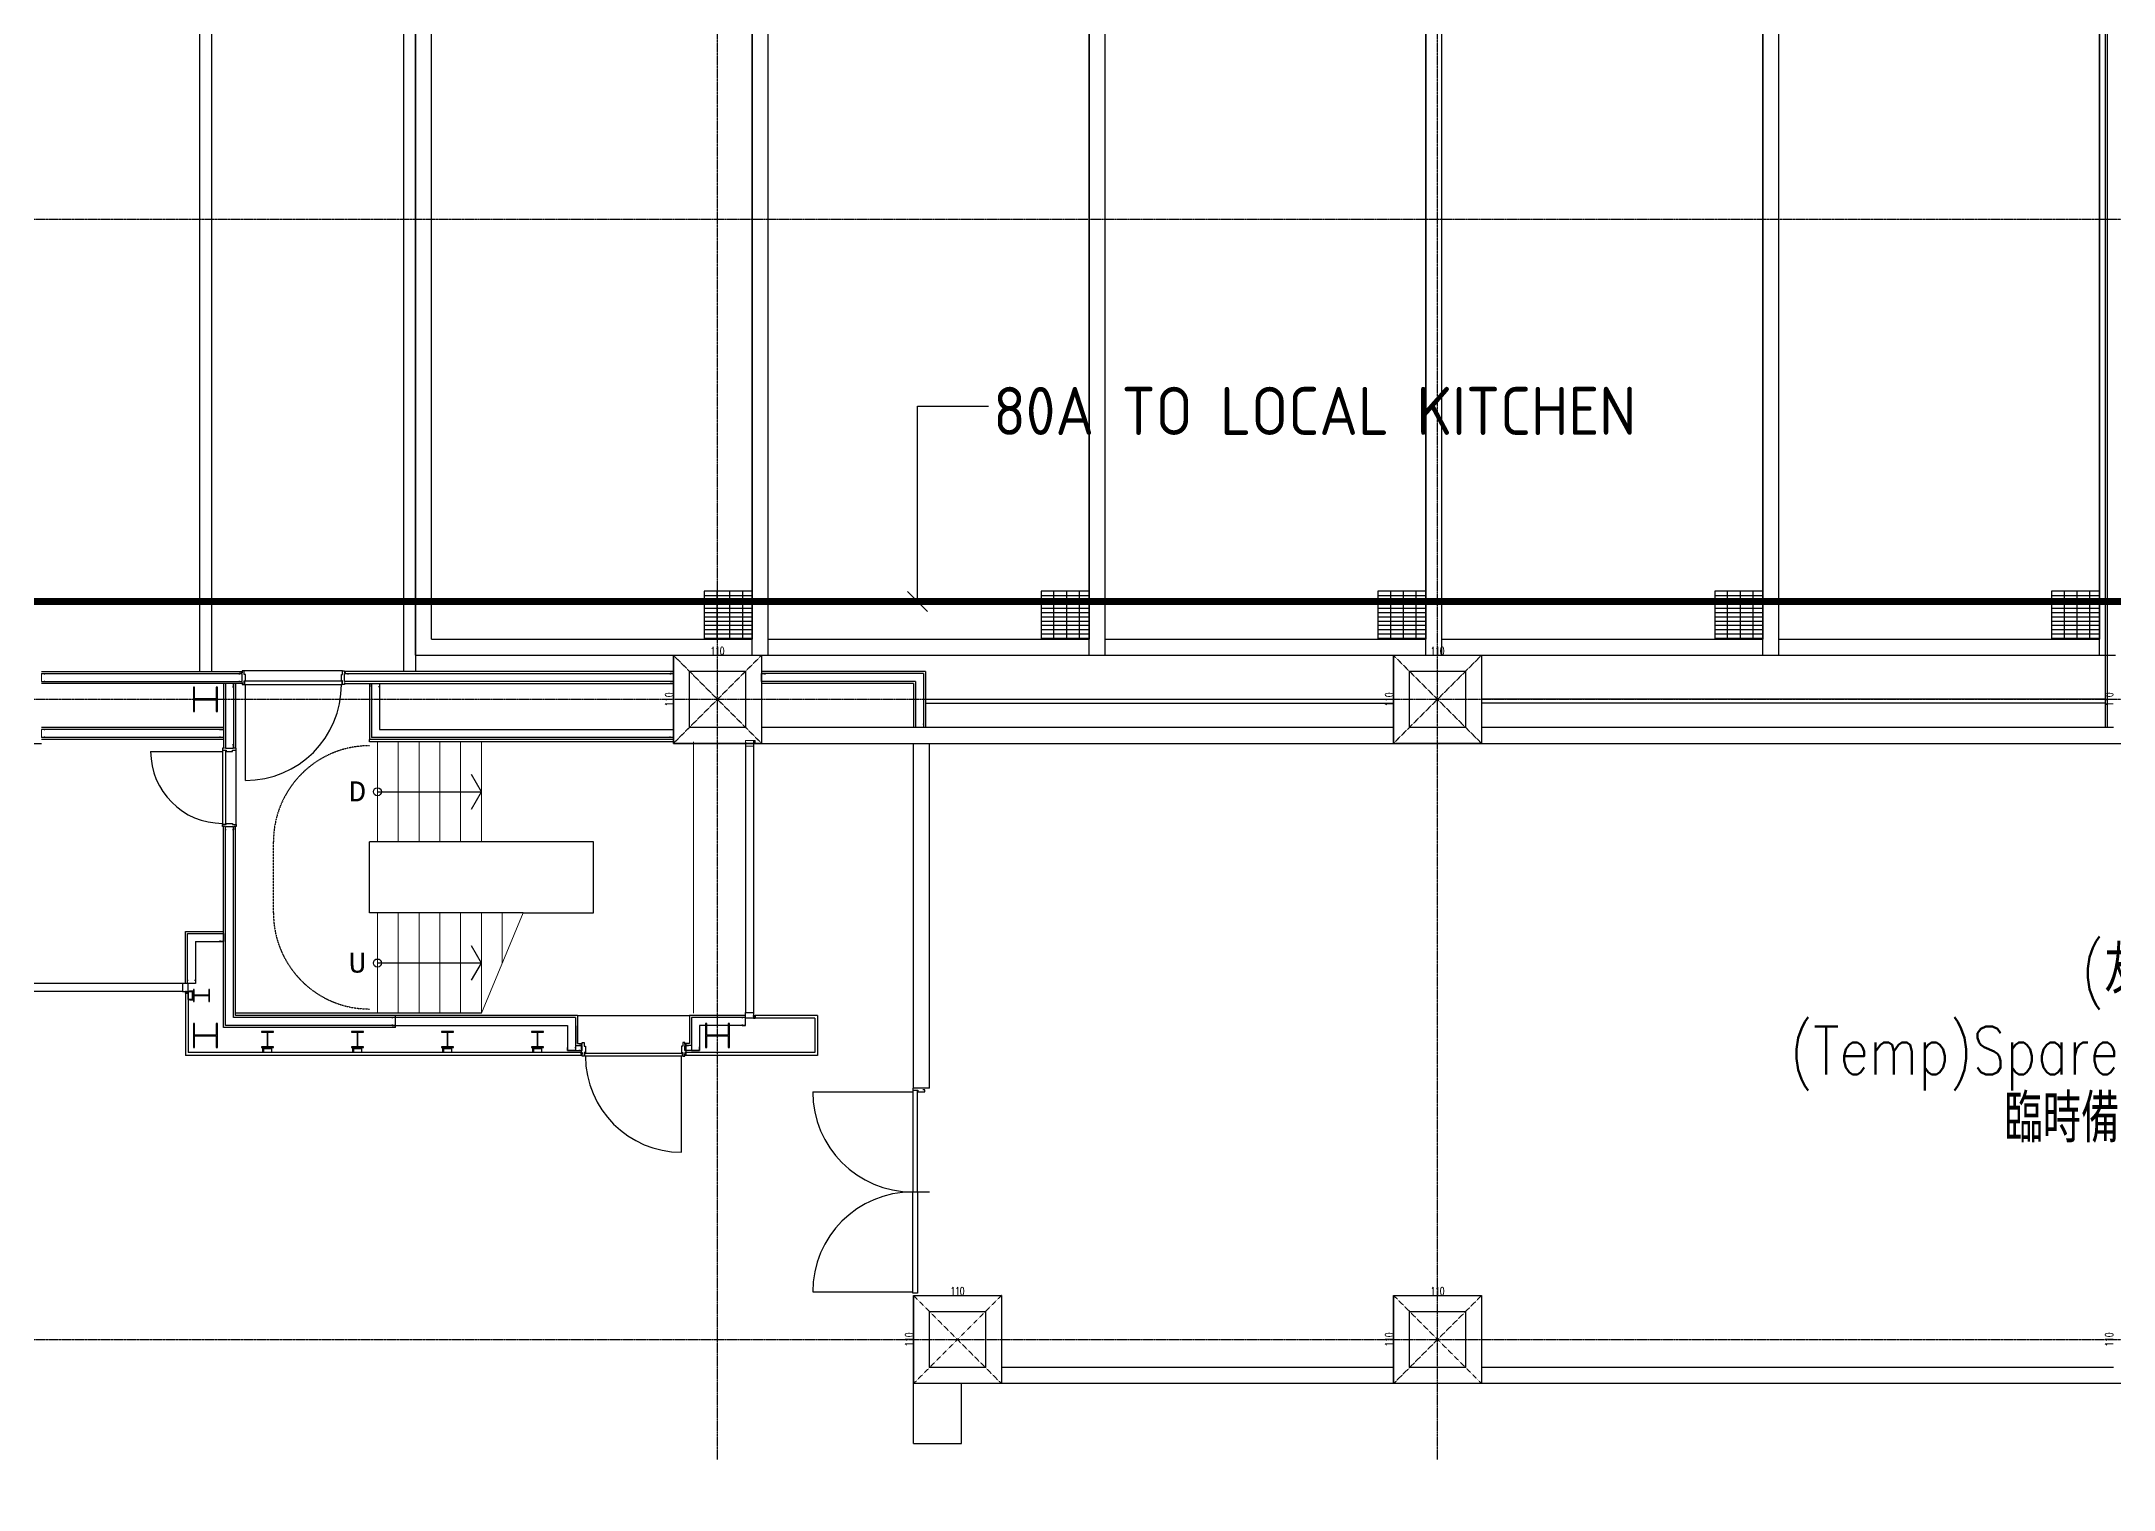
# Model space of a CAD drawing. Header units: millimetres. Extents: x -21841 to 195597, y -1659 to 112111.
# Drawn here: x 19015 to 21605, y 10562 to 12372 of the extents above; entities that cross this region are included whole.
import ezdxf
from ezdxf.enums import TextEntityAlignment as Align

# ---------------------------------------------------------------- set-up
doc = ezdxf.new("R2010")
doc.units = ezdxf.units.MM
doc.linetypes.add('X-N-FAB-L10$0$COL-CEN-LIN', pattern=[3.25, 2.5, -0.25, 0.25, -0.25])
doc.linetypes.add('X-N-FAB-L10$0$HIDDEN', pattern=[0.375, 0.25, -0.125])
for name, color, linetype in [('0-FMCS', 6, 'Continuous'), ('0-XREF', 7, 'Continuous'), ('188K-SM-07-F10-MECH-Nature Gas-Y2257103$0$0-NG', 1, 'Continuous'), ('188K-SM-07-F10-MECH-Nature Gas-Y2257103$0$PV-TXT', 7, 'Continuous'), ('X-N-FAB-L10$0$0-NC', 8, 'Continuous'), ('X-N-FAB-L10$0$0-ND', 8, 'Continuous'), ('X-N-FAB-L10$0$08', 8, 'Continuous'), ('X-N-FAB-L10$0$12', 8, 'Continuous'), ('X-N-FAB-L10$0$A-WALL-IN', 8, 'Continuous'), ('X-N-FAB-L10$0$CCL', 8, 'X-N-FAB-L10$0$COL-CEN-LIN'), ('X-N-FAB-L10$0$COL', 8, 'Continuous'), ('X-N-FAB-L10$0$COL-S', 8, 'Continuous'), ('X-N-FAB-L10$0$DE-MMTN-F2-Z-000-P-CHEM-L10_0730$0$WCCS EQ', 40, 'Continuous'), ('X-N-FAB-L10$0$DOOR', 8, 'Continuous'), ('X-N-FAB-L10$0$HID', 8, 'X-N-FAB-L10$0$HIDDEN'), ('X-N-FAB-L10$0$HR', 8, 'Continuous'), ('X-N-FAB-L10$0$TXT-CODE', 8, 'Continuous'), ('X-N-FAB-L10$0$WALL-P', 8, 'Continuous'), ('X-N-FAB-L10$0$WALL-RC', 8, 'Continuous')]:
    doc.layers.add(name, color=color, linetype=linetype)
doc.layers.add('X-N-FAB-L10$0$ARC', color=8, linetype='Continuous', lineweight=0)
doc.styles.add('188K-SM-07-F10-MECH-Nature Gas-Y2257103$0$Standard', font='arial.ttf')
doc.styles.add('188K-SM-07-F10-MECH-Nature Gas-Y2257103$0$XFM7P20PV-200K$0$aa-txt', font='isocp.shx', dxfattribs={"bigfont": 'chineset'})
doc.styles.add('X-N-FAB-L10$0$ATS', font='monotxt.shx', dxfattribs={"bigfont": 'BIGFONT.shx'})
doc.styles.add('X-N-FAB-L10$0$CHINA', font='simplex.shx', dxfattribs={"width": 0.75, "bigfont": 'chineset.shx'})
doc.styles.add('X-N-FAB-L10$0$COL-NUM', font='romanc')
doc.styles.add('X-N-FAB-L10$0$DIM', font='simplex.shx', dxfattribs={"width": 0.67, "bigfont": 'chineset.shx'})
doc.dimstyles.new('188K-SM-07-F10-MECH-Nature Gas-Y2257103$0$ISO-25', dxfattribs={"dimtxt": 2.5, "dimasz": 2.5, "dimexe": 1.25, "dimexo": 0.625, "dimtad": 1, "dimtxsty": '188K-SM-07-F10-MECH-Nature Gas-Y2257103$0$Standard', "dimcen": 2.5, "dimadec": 0, "dimazin": 0, "dimtfac": 1, "dimtmove": 0, "dimatfit": 3, "dimfxl": 1, "dimarcsym": 0})

# ---------------------------------------------------------------- blocks, each defined once
blk = doc.blocks.new('X-N-FAB-L10')
at = {"layer": 'DEFPOINTS', "color": 8, "linetype": 'X-N-FAB-L10$0$HIDDEN', "ltscale": 0.1}
for p, q in [((19915, 11605), (19805, 11495)), ((19805, 11605), (19915, 11495)), ((20815, 11605), (20705, 11495)), ((20705, 11605), (20815, 11495)), ((20215, 10805), (20105, 10695)), ((20105, 10805), (20215, 10695)), ((20815, 10805), (20705, 10695)), ((20705, 10805), (20815, 10695))]:
    blk.add_line(p, q, dxfattribs=at)
at = {"layer": 'DEFPOINTS', "color": 8}
for p, q in [((19805, 11605), (19915, 11605)), ((19805, 11605), (19805, 11495)), ((20705, 11605), (20815, 11605)), ((20705, 11605), (20705, 11495)), ((20105, 10805), (20215, 10805)), ((20105, 10805), (20105, 10695)), ((20705, 10805), (20815, 10805)), ((20705, 10805), (20705, 10695))]:
    blk.add_line(p, q, dxfattribs=at)
at = {"layer": 'X-N-FAB-L10$0$08', "color": 8}
for p, q in [((19903.5, 11685), (19843.5, 11685)), ((19843.5, 11685), (19843.5, 11625)), ((19903.5, 11625), (19903.5, 11685)), ((20324.5, 11685), (20264.5, 11685)), ((20264.5, 11685), (20264.5, 11625)), ((20324.5, 11625), (20324.5, 11685)), ((20745.5, 11685), (20685.5, 11685)), ((20685.5, 11685), (20685.5, 11625)), ((20745.5, 11625), (20745.5, 11685)), ((21166.5, 11685), (21106.5, 11685)), ((21106.5, 11685), (21106.5, 11625)), ((21166.5, 11625), (21166.5, 11685)), ((21587.5, 11685), (21527.5, 11685)), ((21527.5, 11685), (21527.5, 11625)), ((21587.5, 11625), (21587.5, 11685)), ((19843.5, 11625), (19903.5, 11625)), ((20264.5, 11625), (20324.5, 11625)), ((20685.5, 11625), (20745.5, 11625)), ((21106.5, 11625), (21166.5, 11625)), ((21527.5, 11625), (21587.5, 11625)), ((20106.5, 11064), (20104, 11064)), ((20104, 11064), (20104, 11061.5)), ((20104, 11061.5), (20110.5, 11061.5)), ((20125, 11064), (20105, 11064)), ((20110.5, 11061.5), (20110.5, 11059.5)), ((20110.5, 11059.5), (20119, 11059.5)), ((20119, 11062), (20116.5, 11062)), ((20119, 11059.5), (20119, 11062))]:
    blk.add_line(p, q, dxfattribs=at)
at = {"layer": 'X-N-FAB-L10$0$08', "color": 8, "linetype": 'Continuous'}
for p, q in [((19859.5, 11625), (19859.5, 11685)), ((19875.5, 11625), (19875.5, 11685)), ((19891.5, 11625), (19891.5, 11685)), ((20280.5, 11625), (20280.5, 11685)), ((20296.5, 11625), (20296.5, 11685)), ((20312.5, 11625), (20312.5, 11685)), ((20701.5, 11625), (20701.5, 11685)), ((20717.5, 11625), (20717.5, 11685)), ((20733.5, 11625), (20733.5, 11685)), ((21122.5, 11625), (21122.5, 11685)), ((21138.5, 11625), (21138.5, 11685)), ((21154.5, 11625), (21154.5, 11685)), ((21543.5, 11625), (21543.5, 11685)), ((21559.5, 11625), (21559.5, 11685)), ((21575.5, 11625), (21575.5, 11685)), ((19843.5, 11679.842), (19903.5, 11679.842)), ((19843.5, 11674.509), (19903.5, 11674.509)), ((19843.5, 11669.175), (19903.5, 11669.175)), ((19843.5, 11663.842), (19903.5, 11663.842)), ((19843.5, 11658.509), (19903.5, 11658.509)), ((20264.5, 11679.842), (20324.5, 11679.842)), ((20264.5, 11674.509), (20324.5, 11674.509)), ((20264.5, 11669.175), (20324.5, 11669.175)), ((20264.5, 11663.842), (20324.5, 11663.842)), ((20264.5, 11658.509), (20324.5, 11658.509)), ((20685.5, 11679.842), (20745.5, 11679.842)), ((20685.5, 11674.509), (20745.5, 11674.509)), ((20685.5, 11669.175), (20745.5, 11669.175)), ((20685.5, 11663.842), (20745.5, 11663.842)), ((20685.5, 11658.509), (20745.5, 11658.509)), ((21106.5, 11679.842), (21166.5, 11679.842)), ((21106.5, 11674.509), (21166.5, 11674.509)), ((21106.5, 11669.175), (21166.5, 11669.175)), ((21106.5, 11663.842), (21166.5, 11663.842)), ((21106.5, 11658.509), (21166.5, 11658.509)), ((21527.5, 11679.842), (21587.5, 11679.842)), ((21527.5, 11674.509), (21587.5, 11674.509)), ((21527.5, 11669.175), (21587.5, 11669.175)), ((21527.5, 11663.842), (21587.5, 11663.842)), ((21527.5, 11658.509), (21587.5, 11658.509)), ((19843.5, 11653.175), (19903.5, 11653.175)), ((19843.5, 11647.842), (19903.5, 11647.842)), ((19843.5, 11642.509), (19903.5, 11642.509)), ((19843.5, 11637.175), (19903.5, 11637.175)), ((19843.5, 11631.842), (19903.5, 11631.842)), ((20264.5, 11653.175), (20324.5, 11653.175)), ((20264.5, 11647.842), (20324.5, 11647.842)), ((20264.5, 11642.509), (20324.5, 11642.509)), ((20264.5, 11637.175), (20324.5, 11637.175)), ((20264.5, 11631.842), (20324.5, 11631.842)), ((20685.5, 11653.175), (20745.5, 11653.175)), ((20685.5, 11647.842), (20745.5, 11647.842)), ((20685.5, 11642.509), (20745.5, 11642.509)), ((20685.5, 11637.175), (20745.5, 11637.175)), ((20685.5, 11631.842), (20745.5, 11631.842)), ((21106.5, 11653.175), (21166.5, 11653.175)), ((21106.5, 11647.842), (21166.5, 11647.842)), ((21106.5, 11642.509), (21166.5, 11642.509)), ((21106.5, 11637.175), (21166.5, 11637.175)), ((21106.5, 11631.842), (21166.5, 11631.842)), ((21527.5, 11653.175), (21587.5, 11653.175)), ((21527.5, 11647.842), (21587.5, 11647.842)), ((21527.5, 11642.509), (21587.5, 11642.509)), ((21527.5, 11637.175), (21587.5, 11637.175)), ((21527.5, 11631.842), (21587.5, 11631.842)), ((19843.5, 11626.509), (19903.5, 11626.509)), ((20264.5, 11626.509), (20324.5, 11626.509)), ((20685.5, 11626.509), (20745.5, 11626.509)), ((21106.5, 11626.509), (21166.5, 11626.509)), ((21527.5, 11626.509), (21587.5, 11626.509))]:
    blk.add_line(p, q, dxfattribs=at)
at = {"layer": 'X-N-FAB-L10$0$12', "color": 8}
for p, q in [((19565, 11434.5), (19552.5, 11456.151)), ((19435, 11434.5), (19565, 11434.5)), ((19552.5, 11412.849), (19565, 11434.5)), ((19565, 11220.5), (19552.5, 11242.151)), ((19565, 11220.5), (19435, 11220.5)), ((19552.5, 11198.849), (19565, 11220.5))]:
    blk.add_line(p, q, dxfattribs=at)
for centre in [(19435, 11434.5), (19435, 11220.5)]:
    blk.add_circle(centre, 5, dxfattribs=at)
at = {"layer": 'X-N-FAB-L10$0$A-WALL-IN', "color": 8}
for p, q in [((19227.5, 13405), (19227.5, 11584.6)), ((19227.5, 13405), (19227.5, 11584.6)), ((19467.5, 13405), (19467.5, 11584.6)), ((19467.5, 13405), (19467.5, 11584.6)), ((19212.5, 13390), (19212.5, 11584.6)), ((19212.5, 13390), (19212.5, 11584.6)), ((19482.5, 13390), (19482.5, 11584.6)), ((19482.5, 13390), (19482.5, 11584.6)), ((19482.5, 11605), (19482.5, 12832)), ((19903.5, 11605), (19903.5, 12832)), ((19903.5, 11605), (19903.5, 12832)), ((19923.5, 11605), (19923.5, 12832)), ((20324.5, 11605), (20324.5, 12832)), ((20324.5, 11605), (20324.5, 12832)), ((20344.5, 11605), (20344.5, 12832)), ((20745.5, 11605), (20745.5, 12832)), ((20745.5, 11605), (20745.5, 12832)), ((20765.5, 11605), (20765.5, 12832)), ((21166.5, 11605), (21166.5, 12832)), ((21166.5, 11605), (21166.5, 12832)), ((21186.5, 11605), (21186.5, 12832)), ((21587.5, 11605), (21587.5, 12832)), ((19502.5, 11625), (19502.5, 12812)), ((19903.5, 12812), (19903.5, 11625)), ((19923.5, 11625), (19923.5, 12812)), ((19923.5, 11635), (19923.5, 12812)), ((19923.5, 11625), (19923.5, 12812)), ((20324.5, 12812), (20324.5, 11625)), ((20344.5, 11635), (20344.5, 12812)), ((20344.5, 11625), (20344.5, 12812)), ((20344.5, 11625), (20344.5, 12812)), ((20745.5, 12812), (20745.5, 11625)), ((20765.5, 11635), (20765.5, 12812)), ((20765.5, 11625), (20765.5, 12812)), ((20765.5, 11625), (20765.5, 12812)), ((21166.5, 12812), (21166.5, 11625)), ((21186.5, 11635), (21186.5, 12812)), ((21186.5, 11625), (21186.5, 12812)), ((21186.5, 11625), (21186.5, 12812)), ((21587.5, 12812), (21587.5, 11625)), ((19482.5, 11605), (19923.5, 11605)), ((19502.5, 11625), (19903.5, 11625)), ((19903.5, 11605), (20344.5, 11605)), ((19923.5, 11625), (20324.5, 11625)), ((20324.5, 11605), (20765.5, 11605)), ((20344.5, 11625), (20745.5, 11625)), ((20745.5, 11605), (21186.5, 11605)), ((20765.5, 11625), (21166.5, 11625)), ((21166.5, 11605), (21607.5, 11605)), ((21186.5, 11625), (21587.5, 11625))]:
    blk.add_line(p, q, dxfattribs=at)
at = {"layer": 'X-N-FAB-L10$0$ARC', "color": 8}
for p, q in [((19019, 11582.1), (19015, 11582.1)), ((19015, 11582.1), (19015, 11572.1)), ((19019, 11581.1), (19019, 11582.1)), ((19015, 11572.1), (19019, 11572.1)), ((19019, 11572.1), (19019, 11573.1)), ((19019, 11512.5), (19015, 11512.5)), ((19015, 11512.5), (19015, 11502.5)), ((19015, 11502.5), (19019, 11502.5)), ((19019, 11511.5), (19019, 11512.5)), ((19019, 11502.5), (19019, 11503.5)), ((20108.5, 11519), (20107.5, 11519)), ((20107.5, 11519), (20107.5, 11515)), ((20107.5, 11515), (20117.5, 11515)), ((20117.5, 11519), (20116.5, 11519)), ((20117.5, 11515), (20117.5, 11519)), ((19435, 11372), (19435, 11497)), ((19461, 11372), (19461, 11497)), ((19487, 11372), (19487, 11497)), ((19513, 11372), (19513, 11497)), ((19539, 11372), (19539, 11497)), ((19565, 11372), (19565, 11497)), ((19830, 11158), (19830, 11497)), ((19905, 11498.5), (19895, 11498.5)), ((19895, 11498.5), (19895, 11491.5)), ((19895, 11491.5), (19905, 11491.5)), ((19905, 11495), (19905, 11498.5)), ((19905, 11491.5), (19905, 11498.5)), ((19907, 11496.5), (19905, 11498.5)), ((19905, 11498.5), (19907, 11498.5)), ((19905, 11496.5), (19905, 11498.5)), ((19907, 11496.5), (19905, 11496.5)), ((19905, 11496.5), (19905, 11495)), ((19907, 11496.5), (19905, 11496.5)), ((19907, 11495), (19907, 11498.5)), ((19907, 11498.5), (19907, 11496.5)), ((19907, 11495), (19907, 11496.5)), ((19435, 11283), (19435, 11158)), ((19461, 11283), (19461, 11158)), ((19487, 11283), (19487, 11158)), ((19513, 11283), (19513, 11158)), ((19539, 11283), (19539, 11158)), ((19565, 11158), (19617, 11283)), ((19565, 11283), (19565, 11158)), ((19591, 11283), (19591, 11220.5)), ((19689.5, 11105), (19689.5, 11108.5))]:
    blk.add_line(p, q, dxfattribs=at)
blk.add_arc((19906, 11493.449), 1.845, 57.185166, 122.814834, dxfattribs=at)
at = {"layer": 'X-N-FAB-L10$0$CCL', "color": 8}
for p, q in [((19860, 10600), (19860, 19760)), ((20760, 10600), (20760, 19760)), ((-720, 12150), (27370, 12150)), ((-720, 11550), (27370, 11550)), ((-720, 10750), (27370, 10750))]:
    blk.add_line(p, q, dxfattribs=at)
at = {"layer": 'X-N-FAB-L10$0$COL', "color": 8, "ltscale": 0.1}
for p, q in [((19805, 11605), (19915, 11605)), ((19805, 11495), (19805, 11605)), ((19915, 11605), (19915, 11495)), ((20705, 11605), (20815, 11605)), ((20705, 11495), (20705, 11605)), ((20815, 11605), (20815, 11495)), ((19915, 11495), (19805, 11495)), ((20815, 11495), (20705, 11495)), ((20105, 10805), (20215, 10805)), ((20105, 10695), (20105, 10805)), ((20215, 10805), (20215, 10695)), ((20705, 10805), (20815, 10805)), ((20705, 10695), (20705, 10805)), ((20815, 10805), (20815, 10695)), ((20215, 10695), (20105, 10695)), ((20815, 10695), (20705, 10695))]:
    blk.add_line(p, q, dxfattribs=at)
at = {"layer": 'X-N-FAB-L10$0$COL-S', "color": 8}
for p, q in [((19825, 11585), (19895, 11585)), ((19825, 11515), (19825, 11585)), ((19895, 11585), (19895, 11515)), ((20725, 11585), (20795, 11585)), ((20725, 11515), (20725, 11585)), ((20795, 11585), (20795, 11515)), ((19895, 11515), (19825, 11515)), ((20795, 11515), (20725, 11515)), ((20125, 10785), (20195, 10785)), ((20125, 10715), (20125, 10785)), ((20195, 10785), (20195, 10715)), ((20725, 10785), (20795, 10785)), ((20725, 10715), (20725, 10785)), ((20795, 10785), (20795, 10715)), ((20195, 10715), (20125, 10715)), ((20795, 10715), (20725, 10715))]:
    blk.add_line(p, q, dxfattribs=at)
at = {"layer": 'X-N-FAB-L10$0$DE-MMTN-F2-Z-000-P-CHEM-L10_0730$0$WCCS EQ', "color": 8}
for p, q in [((19502.5, 11635), (19502.5, 12340)), ((19923.5, 11635), (19923.5, 12340)), ((19923.5, 11635), (19923.5, 12340)), ((20344.5, 11635), (20344.5, 12340)), ((20344.5, 11635), (20344.5, 12340)), ((20765.5, 11635), (20765.5, 12340)), ((20765.5, 11635), (20765.5, 12340)), ((21186.5, 11635), (21186.5, 12340)), ((21186.5, 11635), (21186.5, 12340))]:
    blk.add_line(p, q, dxfattribs=at)
at = {"layer": 'X-N-FAB-L10$0$DOOR', "color": 8}
for p, q in [((19265, 11583.35), (19265, 11584.6)), ((19266, 11583.35), (19265, 11583.35)), ((19268.5, 11585.6), (19266, 11585.6)), ((19266, 11585.6), (19266, 11583.1)), ((19266, 11584.6), (19266, 11583.35)), ((19391.5, 11585.6), (19268.5, 11585.6)), ((19268.5, 11581.1), (19268.5, 11585.6)), ((19270, 11581.1), (19268.5, 11581.1)), ((19270, 11573.1), (19270, 11581.1)), ((19390, 11573.1), (19390, 11581.1)), ((19390, 11581.1), (19391.5, 11581.1)), ((19391.5, 11581.1), (19391.5, 11585.6)), ((19391.5, 11585.6), (19394, 11585.6)), ((19394, 11585.6), (19394, 11583.1)), ((19394, 11584.6), (19394, 11583.35)), ((19394, 11583.35), (19395, 11583.35)), ((19395, 11583.35), (19395, 11584.6)), ((19266, 11571.1), (19266, 11568.6)), ((19266, 11568.6), (19268.5, 11568.6)), ((19268.5, 11568.6), (19268.5, 11573.1)), ((19268.5, 11573.1), (19270, 11573.1)), ((19391, 11572.6), (19269, 11572.6)), ((19269, 11572.6), (19269, 11568.6)), ((19269, 11568.6), (19391, 11568.6)), ((19270, 11448.6), (19270, 11568.6)), ((19391.5, 11573.1), (19390, 11573.1)), ((19391, 11568.6), (19391, 11572.6)), ((19391.5, 11568.6), (19391.5, 11573.1)), ((19394, 11568.6), (19391.5, 11568.6)), ((19394, 11571.1), (19394, 11568.6)), ((19151.5, 11485), (19241.5, 11485)), ((19244, 11489), (19241.5, 11489)), ((19241.5, 11489), (19241.5, 11486.5)), ((19241.5, 11486.5), (19246, 11486.5)), ((19241.5, 11486), (19241.5, 11394)), ((19245.5, 11486), (19241.5, 11486)), ((19245.5, 11394), (19245.5, 11486)), ((19246, 11486.5), (19246, 11485)), ((19246, 11485), (19254, 11485)), ((19254, 11485), (19254, 11486.5)), ((19254, 11486.5), (19258.5, 11486.5)), ((19258.5, 11489), (19256, 11489)), ((19258.5, 11486.5), (19258.5, 11489)), ((19258.5, 11393.5), (19258.5, 11486.5)), ((19241.5, 11394), (19245.5, 11394)), ((19241.5, 11391), (19241.5, 11393.5)), ((19241.5, 11393.5), (19246, 11393.5)), ((19244, 11391), (19241.5, 11391)), ((19246, 11393.5), (19246, 11395)), ((19246, 11395), (19254, 11395)), ((19254, 11395), (19254, 11393.5)), ((19254, 11393.5), (19258.5, 11393.5)), ((19258.5, 11391), (19256, 11391)), ((19258.5, 11393.5), (19258.5, 11391)), ((19685, 11155), (19825, 11155)), ((19689.5, 11120), (19689.5, 11105)), ((19691, 11118.5), (19691, 11121)), ((19691, 11121), (19693.5, 11121)), ((19693.5, 11121), (19693.5, 11116.5)), ((19693.5, 11116.5), (19695, 11116.5)), ((19695, 11116.5), (19695, 11108.5)), ((19816.5, 11116.5), (19815, 11116.5)), ((19815, 11116.5), (19815, 11108.5)), ((19819, 11121), (19816.5, 11121)), ((19816.5, 11121), (19816.5, 11116.5)), ((19819, 11118.5), (19819, 11121)), ((19691, 11106.5), (19689.5, 11108.5)), ((19689.5, 11108.5), (19691, 11108.5)), ((19689.5, 11106.5), (19689.5, 11108.5)), ((19691, 11106.5), (19689.5, 11106.5)), ((19691, 11106.5), (19689.5, 11106.5)), ((19689.5, 11106.5), (19689.5, 11105)), ((19691, 11108.5), (19691, 11106.5)), ((19691, 11104), (19691, 11106.5)), ((19691, 11105), (19691, 11106.5)), ((19693.5, 11104), (19691, 11104)), ((19695, 11108.5), (19693.5, 11108.5)), ((19693.5, 11108.5), (19693.5, 11104)), ((19694, 11104), (19694, 11108)), ((19694, 11108), (19816, 11108)), ((19816, 11104), (19694, 11104)), ((19815, 11108.5), (19816.5, 11108.5)), ((19815, 10984), (19815, 11104)), ((19816, 11108), (19816, 11104)), ((19816.5, 11108.5), (19816.5, 11104)), ((19816.5, 11104), (19819, 11104)), ((19819, 11104), (19819, 11106.5)), ((19979, 11059.5), (20104, 11059.5)), ((20104, 11061), (20104, 10934.5)), ((20110, 11061), (20104, 11061)), ((20110, 10934.5), (20110, 11061)), ((20095, 10934.5), (20125, 10934.5)), ((20104, 10934.5), (20110, 10934.5)), ((20104, 10808), (20104, 10934.5)), ((20104, 10934.5), (20110, 10934.5)), ((20110, 10934.5), (20110, 10808)), ((19979, 10809.5), (20104, 10809.5)), ((20110, 10808), (20104, 10808))]:
    blk.add_line(p, q, dxfattribs=at)
for centre, radius, start, end in [((19265.5, 11584.725), 0.516, 194.088272, 345.911728), ((19394.5, 11584.725), 0.516, 194.088272, 345.911728), ((19270, 11568.6), 120, 270, 0), ((19241.5, 11485), 90, 180, 270), ((19690.25, 11104.298), 1.027, 43.098184, 136.901816), ((19815, 11104), 120, 180, 270), ((20104, 11059.5), 125, 180, 270), ((20104, 10809.5), 125, 90, 180)]:
    blk.add_arc(centre, radius, start, end, dxfattribs=at)
at = {"layer": 'X-N-FAB-L10$0$HID', "color": 8}
blk.add_line((19305, 11283), (19305, 11372), dxfattribs=at)
for centre, start, end in [((19425, 11372), 90, 180), ((19425, 11283), 180, 270)]:
    blk.add_arc(centre, 120, start, end, dxfattribs=at)
at = {"layer": 'X-N-FAB-L10$0$HR', "color": 8}
for p, q in [((19575, 11372), (19425, 11372)), ((19425, 11283), (19425, 11372)), ((19705, 11372), (19575, 11372)), ((19705, 11283), (19705, 11372)), ((19617, 11283), (19425, 11283)), ((19617, 11283), (19705, 11283))]:
    blk.add_line(p, q, dxfattribs=at)
at = {"layer": 'X-N-FAB-L10$0$WALL-P', "color": 8}
for p, q in [((21595, 11515), (21595, 13555)), ((21597.5, 11515), (21597.5, 13555)), ((19015, 11584.6), (19266, 11584.6)), ((19015, 11582.1), (19266, 11582.1)), ((19266, 11582.1), (19262, 11582.1)), ((19262, 11582.1), (19262, 11581.1)), ((19266, 11572.1), (19266, 11582.1)), ((19805, 11584.6), (19394, 11584.6)), ((19394, 11582.1), (19805, 11582.1)), ((19394, 11572.1), (19394, 11582.1)), ((19394, 11582.1), (19398, 11582.1)), ((19398, 11582.1), (19398, 11581.1)), ((19805, 11582.1), (19801, 11582.1)), ((19801, 11582.1), (19801, 11581.1)), ((19805, 11572.1), (19805, 11582.1)), ((20120, 11584.6), (19915, 11584.6)), ((20117.5, 11582.1), (19915, 11582.1)), ((19915, 11572.1), (19915, 11582.1)), ((19915, 11582.1), (19919, 11582.1)), ((19919, 11582.1), (19919, 11581.1)), ((20117.5, 11582.1), (20117.5, 11515)), ((20120, 11584.6), (20120, 11515)), ((19015, 11572.1), (19266, 11572.1)), ((19266, 11569.6), (19015, 11569.6)), ((19206.5, 11565), (19205, 11565)), ((19205, 11565), (19205, 11535)), ((19206.5, 11550.5), (19206.5, 11565)), ((19235, 11565), (19233.5, 11565)), ((19233.5, 11565), (19233.5, 11550.5)), ((19235, 11535), (19235, 11565)), ((19242.5, 11569.6), (19242.5, 11489)), ((19245, 11569.6), (19245, 11489)), ((19255, 11569.6), (19245, 11569.6)), ((19245, 11569.6), (19245, 11565.6)), ((19245, 11565.6), (19246, 11565.6)), ((19254, 11565.6), (19255, 11565.6)), ((19255, 11569.6), (19255, 11489)), ((19255, 11565.6), (19255, 11569.6)), ((19257.5, 11569.6), (19257.5, 11489)), ((19262, 11573.1), (19262, 11572.1)), ((19262, 11572.1), (19266, 11572.1)), ((19805, 11572.1), (19394, 11572.1)), ((19398, 11572.1), (19394, 11572.1)), ((19394, 11569.6), (19805, 11569.6)), ((19398, 11573.1), (19398, 11572.1)), ((19425, 11569.6), (19425, 11500)), ((19427.5, 11569.6), (19427.5, 11502.5)), ((19427.5, 11565.6), (19427.5, 11569.6)), ((19427.5, 11569.6), (19437.5, 11569.6)), ((19428.5, 11565.6), (19427.5, 11565.6)), ((19437.5, 11565.6), (19436.5, 11565.6)), ((19437.5, 11569.6), (19437.5, 11512.5)), ((19437.5, 11569.6), (19437.5, 11565.6)), ((19801, 11573.1), (19801, 11572.1)), ((19801, 11572.1), (19805, 11572.1)), ((20107.5, 11572.1), (19915, 11572.1)), ((19919, 11572.1), (19915, 11572.1)), ((20105, 11569.6), (19915, 11569.6)), ((19919, 11573.1), (19919, 11572.1)), ((20105, 11569.6), (20105, 11515)), ((20107.5, 11572.1), (20107.5, 11515)), ((19205, 11535), (19206.5, 11535)), ((19233.5, 11550.5), (19206.5, 11550.5)), ((19206.5, 11535), (19206.5, 11549.5)), ((19206.5, 11549.5), (19233.5, 11549.5)), ((19233.5, 11549.5), (19233.5, 11535)), ((19233.5, 11535), (19235, 11535)), ((20120, 11550), (20705, 11550)), ((20120, 11545), (20705, 11545)), ((21595, 11550), (20815, 11550)), ((21595, 11545), (20815, 11545)), ((19242.5, 11515), (19015, 11515)), ((19242.5, 11512.5), (19015, 11512.5)), ((19242.5, 11502.5), (19015, 11502.5)), ((19242.5, 11500), (19015, 11500)), ((19238.5, 11511.5), (19238.5, 11512.5)), ((19238.5, 11512.5), (19242.5, 11512.5)), ((19238.5, 11502.5), (19238.5, 11503.5)), ((19242.5, 11502.5), (19238.5, 11502.5)), ((19242.5, 11512.5), (19242.5, 11502.5)), ((19805, 11500), (19425, 11500)), ((19425, 11497), (19425, 11500)), ((19805, 11502.5), (19427.5, 11502.5)), ((19437.5, 11512.5), (19805, 11512.5)), ((19801, 11511.5), (19801, 11512.5)), ((19801, 11512.5), (19805, 11512.5)), ((19801, 11502.5), (19801, 11503.5)), ((19805, 11502.5), (19801, 11502.5)), ((19805, 11512.5), (19805, 11502.5)), ((19246, 11493), (19245, 11493)), ((19245, 11493), (19245, 11489)), ((19245, 11489), (19255, 11489)), ((19255, 11493), (19254, 11493)), ((19255, 11489), (19255, 11493)), ((19805, 11497), (19425, 11497)), ((19895, 11496.5), (19895, 11158.5)), ((19905, 11496.5), (19905, 11158.5)), ((19242.5, 11140), (19242.5, 11391)), ((19245, 11142.5), (19245, 11391)), ((19245, 11387), (19245, 11391)), ((19245, 11391), (19255, 11391)), ((19246, 11387), (19245, 11387)), ((19255, 11387), (19254, 11387)), ((19255, 11152.5), (19255, 11391)), ((19255, 11391), (19255, 11387)), ((19257.5, 11155), (19257.5, 11391)), ((19195, 11260), (19242.5, 11260)), ((19195, 11195), (19195, 11260)), ((19197.5, 11257.5), (19242.5, 11257.5)), ((19197.5, 11195), (19197.5, 11257.5)), ((19207.5, 11247.5), (19242.5, 11247.5)), ((19207.5, 11247.5), (19207.5, 11195)), ((19238.5, 11256.5), (19238.5, 11257.5)), ((19238.5, 11257.5), (19242.5, 11257.5)), ((19238.5, 11247.5), (19238.5, 11248.5)), ((19242.5, 11247.5), (19238.5, 11247.5)), ((19242.5, 11257.5), (19242.5, 11247.5)), ((19191.5, 11195), (18988.5, 11195)), ((19191.5, 11195), (19191.5, 11185)), ((19198.5, 11195), (19191.5, 11195)), ((19197.5, 11195), (19197.5, 11199)), ((19197.5, 11199), (19198.5, 11199)), ((19207.5, 11195), (19197.5, 11195)), ((19198.5, 11185), (19198.5, 11195)), ((19206.5, 11199), (19207.5, 11199)), ((19207.5, 11199), (19207.5, 11195)), ((19191.5, 11185), (18988.5, 11185)), ((19191.5, 11185), (19198.5, 11185)), ((19195, 11185), (19198.5, 11185)), ((19196.5, 11185), (19195, 11185)), ((19195, 11183), (19195, 11105)), ((19195, 11183), (19198.5, 11183)), ((19195, 11183), (19196.5, 11183)), ((19196.5, 11183), (19198.5, 11185)), ((19196.5, 11183), (19196.5, 11185)), ((19196.5, 11185), (19198.5, 11185)), ((19196.5, 11183), (19196.5, 11185)), ((19198.5, 11183), (19196.5, 11183)), ((19198.5, 11175), (19198.5, 11185)), ((19198.5, 11185), (19203.5, 11185)), ((19198.5, 11185), (19198.5, 11183)), ((19198.5, 11183), (19198.5, 11108.5)), ((19203.5, 11175), (19198.5, 11175)), ((19200, 11185.6), (19205, 11185.6)), ((19200, 11185), (19200, 11185.6)), ((19204.4, 11185), (19200, 11185)), ((19204.4, 11175), (19200, 11175)), ((19200, 11175), (19200, 11174.4)), ((19200, 11174.4), (19205, 11174.4)), ((19203.5, 11185), (19203.5, 11175)), ((19204.4, 11180.6), (19204.4, 11185)), ((19205, 11180.6), (19204.4, 11180.6)), ((19205, 11179.4), (19204.4, 11179.4)), ((19204.4, 11179.4), (19204.4, 11175)), ((19205, 11187.5), (19205, 11172.5)), ((19205.9, 11187.5), (19205, 11187.5)), ((19205, 11185.6), (19205, 11180.6)), ((19205, 11174.4), (19205, 11179.4)), ((19205, 11172.5), (19205.9, 11172.5)), ((19205.9, 11180.3), (19205.9, 11187.5)), ((19224.1, 11180.3), (19205.9, 11180.3)), ((19205.9, 11172.5), (19205.9, 11179.7)), ((19205.9, 11179.7), (19224.1, 11179.7)), ((19225, 11187.5), (19224.1, 11187.5)), ((19224.1, 11187.5), (19224.1, 11180.3)), ((19224.1, 11179.7), (19224.1, 11172.5)), ((19224.1, 11172.5), (19225, 11172.5)), ((19225, 11172.5), (19225, 11187.5)), ((19206.5, 11145), (19205, 11145)), ((19205, 11145), (19205, 11115)), ((19206.5, 11130.5), (19206.5, 11145)), ((19235, 11145), (19233.5, 11145)), ((19233.5, 11145), (19233.5, 11130.5)), ((19235, 11115), (19235, 11145)), ((19457.5, 11140), (19242.5, 11140)), ((19457.5, 11142.5), (19245, 11142.5)), ((19682.5, 11152.5), (19255, 11152.5)), ((19565, 11158), (19257.5, 11158)), ((19685, 11155), (19257.5, 11155)), ((19457.5, 11152.5), (19453.5, 11152.5)), ((19453.5, 11152.5), (19453.5, 11151.5)), ((19453.5, 11143.5), (19453.5, 11142.5)), ((19453.5, 11142.5), (19457.5, 11142.5)), ((19457.5, 11140), (19457.5, 11155)), ((19457.5, 11142.5), (19457.5, 11152.5)), ((19457.5, 11142.5), (19672.5, 11142.5)), ((19672.5, 11142.5), (19672.5, 11111)), ((19682.5, 11152.5), (19682.5, 11111)), ((19685, 11155), (19685, 11120)), ((19685, 11120), (19685, 11142)), ((19895, 11155), (19825, 11155)), ((19825, 11155), (19825, 11120)), ((19895, 11152.5), (19827.5, 11152.5)), ((19827.5, 11152.5), (19827.5, 11111)), ((19895, 11142.5), (19837.5, 11142.5)), ((19837.5, 11142.5), (19837.5, 11111)), ((19846.5, 11145), (19845, 11145)), ((19845, 11145), (19845, 11115)), ((19846.5, 11130.5), (19846.5, 11145)), ((19875, 11145), (19873.5, 11145)), ((19873.5, 11145), (19873.5, 11130.5)), ((19875, 11115), (19875, 11145)), ((19895, 11152.5), (19891, 11152.5)), ((19891, 11152.5), (19891, 11151.5)), ((19891, 11143.5), (19891, 11142.5)), ((19891, 11142.5), (19895, 11142.5)), ((19895, 11158.5), (19905, 11158.5)), ((19895, 11151.5), (19895, 11158.5)), ((19895, 11142.5), (19895, 11152.5)), ((19905, 11151.5), (19895, 11151.5)), ((19905, 11158.5), (19905, 11151.5)), ((19905, 11155), (19905, 11151.5)), ((19905, 11153.5), (19905, 11155)), ((19907, 11153.5), (19905, 11151.5)), ((19907, 11153.5), (19905, 11153.5)), ((19905, 11153.5), (19905, 11151.5)), ((19907, 11153.5), (19905, 11153.5)), ((19905, 11151.5), (19907, 11151.5)), ((19907, 11155), (19907, 11151.5)), ((19985, 11155), (19907, 11155)), ((19907, 11155), (19907, 11153.5)), ((19907, 11151.5), (19907, 11153.5)), ((19981.5, 11151.5), (19907, 11151.5)), ((19981.5, 11151.5), (19981.5, 11108.5)), ((19985, 11155), (19985, 11105)), ((19205, 11115), (19206.5, 11115)), ((19233.5, 11130.5), (19206.5, 11130.5)), ((19206.5, 11115), (19206.5, 11129.5)), ((19206.5, 11129.5), (19233.5, 11129.5)), ((19233.5, 11129.5), (19233.5, 11115)), ((19233.5, 11115), (19235, 11115)), ((19305, 11135), (19290, 11135)), ((19290, 11135), (19290, 11134.1)), ((19290, 11134.1), (19297.2, 11134.1)), ((19297.2, 11115.9), (19290, 11115.9)), ((19290, 11115.9), (19290, 11115)), ((19290, 11115), (19305, 11115)), ((19291.9, 11110), (19291.9, 11115)), ((19291.9, 11115), (19296.9, 11115)), ((19296.9, 11114.4), (19292.5, 11114.4)), ((19292.5, 11114.4), (19292.5, 11110)), ((19292.5, 11113.5), (19302.5, 11113.5)), ((19292.5, 11108.5), (19292.5, 11113.5)), ((19296.9, 11115), (19296.9, 11114.4)), ((19297.2, 11134.1), (19297.2, 11115.9)), ((19297.8, 11115.9), (19297.8, 11134.1)), ((19297.8, 11134.1), (19305, 11134.1)), ((19305, 11115.9), (19297.8, 11115.9)), ((19303.1, 11115), (19298.1, 11115)), ((19298.1, 11115), (19298.1, 11114.4)), ((19298.1, 11114.4), (19302.5, 11114.4)), ((19302.5, 11114.4), (19302.5, 11110)), ((19302.5, 11113.5), (19302.5, 11108.5)), ((19303.1, 11110), (19303.1, 11115)), ((19305, 11134.1), (19305, 11135)), ((19305, 11115), (19305, 11115.9)), ((19417.5, 11135), (19402.5, 11135)), ((19402.5, 11135), (19402.5, 11134.1)), ((19402.5, 11134.1), (19409.7, 11134.1)), ((19409.7, 11115.9), (19402.5, 11115.9)), ((19402.5, 11115.9), (19402.5, 11115)), ((19402.5, 11115), (19417.5, 11115)), ((19404.4, 11110), (19404.4, 11115)), ((19404.4, 11115), (19409.4, 11115)), ((19409.4, 11114.4), (19405, 11114.4)), ((19405, 11114.4), (19405, 11110)), ((19405, 11113.5), (19415, 11113.5)), ((19405, 11108.5), (19405, 11113.5)), ((19409.4, 11115), (19409.4, 11114.4)), ((19409.7, 11134.1), (19409.7, 11115.9)), ((19410.3, 11115.9), (19410.3, 11134.1)), ((19410.3, 11134.1), (19417.5, 11134.1)), ((19417.5, 11115.9), (19410.3, 11115.9)), ((19415.6, 11115), (19410.6, 11115)), ((19410.6, 11115), (19410.6, 11114.4)), ((19410.6, 11114.4), (19415, 11114.4)), ((19415, 11114.4), (19415, 11110)), ((19415, 11113.5), (19415, 11108.5)), ((19415.6, 11110), (19415.6, 11115)), ((19417.5, 11134.1), (19417.5, 11135)), ((19417.5, 11115), (19417.5, 11115.9)), ((19530, 11135), (19515, 11135)), ((19515, 11135), (19515, 11134.1)), ((19515, 11134.1), (19522.2, 11134.1)), ((19522.2, 11115.9), (19515, 11115.9)), ((19515, 11115.9), (19515, 11115)), ((19515, 11115), (19530, 11115)), ((19516.9, 11110), (19516.9, 11115)), ((19516.9, 11115), (19521.9, 11115)), ((19521.9, 11114.4), (19517.5, 11114.4)), ((19517.5, 11114.4), (19517.5, 11110)), ((19517.5, 11113.5), (19527.5, 11113.5)), ((19517.5, 11108.5), (19517.5, 11113.5)), ((19521.9, 11115), (19521.9, 11114.4)), ((19522.2, 11134.1), (19522.2, 11115.9)), ((19522.8, 11115.9), (19522.8, 11134.1)), ((19522.8, 11134.1), (19530, 11134.1)), ((19530, 11115.9), (19522.8, 11115.9)), ((19528.1, 11115), (19523.1, 11115)), ((19523.1, 11115), (19523.1, 11114.4)), ((19523.1, 11114.4), (19527.5, 11114.4)), ((19527.5, 11114.4), (19527.5, 11110)), ((19527.5, 11113.5), (19527.5, 11108.5)), ((19528.1, 11110), (19528.1, 11115)), ((19530, 11134.1), (19530, 11135)), ((19530, 11115), (19530, 11115.9)), ((19642.5, 11135), (19627.5, 11135)), ((19627.5, 11135), (19627.5, 11134.1)), ((19627.5, 11134.1), (19634.7, 11134.1)), ((19634.7, 11115.9), (19627.5, 11115.9)), ((19627.5, 11115.9), (19627.5, 11115)), ((19627.5, 11115), (19642.5, 11115)), ((19629.4, 11110), (19629.4, 11115)), ((19629.4, 11115), (19634.4, 11115)), ((19634.4, 11114.4), (19630, 11114.4)), ((19630, 11114.4), (19630, 11110)), ((19630, 11113.5), (19640, 11113.5)), ((19630, 11108.5), (19630, 11113.5)), ((19634.4, 11115), (19634.4, 11114.4)), ((19634.7, 11134.1), (19634.7, 11115.9)), ((19635.3, 11115.9), (19635.3, 11134.1)), ((19635.3, 11134.1), (19642.5, 11134.1)), ((19642.5, 11115.9), (19635.3, 11115.9)), ((19640.6, 11115), (19635.6, 11115)), ((19635.6, 11115), (19635.6, 11114.4)), ((19635.6, 11114.4), (19640, 11114.4)), ((19640, 11114.4), (19640, 11110)), ((19640, 11113.5), (19640, 11108.5)), ((19640.6, 11110), (19640.6, 11115)), ((19642.5, 11134.1), (19642.5, 11135)), ((19642.5, 11115), (19642.5, 11115.9)), ((19672.5, 11111), (19672.5, 11115)), ((19672.5, 11115), (19673.5, 11115)), ((19681.5, 11115), (19682.5, 11115)), ((19682.5, 11117.5), (19691, 11117.5)), ((19682.5, 11115), (19682.5, 11111)), ((19685, 11120), (19689.5, 11120)), ((19685, 11120), (19691, 11120)), ((19691, 11117.5), (19687, 11117.5)), ((19687, 11117.5), (19687, 11116.5)), ((19687, 11112), (19687, 11111)), ((19691, 11111), (19691, 11117.5)), ((19825, 11120), (19819, 11120)), ((19827.5, 11117.5), (19819, 11117.5)), ((19819, 11111), (19819, 11117.5)), ((19819, 11117.5), (19823, 11117.5)), ((19820.5, 11120), (19820.5, 11105)), ((19825, 11120), (19820.5, 11120)), ((19823, 11117.5), (19823, 11116.5)), ((19823, 11112), (19823, 11111)), ((19828.5, 11115), (19827.5, 11115)), ((19827.5, 11115), (19827.5, 11111)), ((19837.5, 11115), (19836.5, 11115)), ((19837.5, 11111), (19837.5, 11115)), ((19845, 11115), (19846.5, 11115)), ((19873.5, 11130.5), (19846.5, 11130.5)), ((19846.5, 11115), (19846.5, 11129.5)), ((19846.5, 11129.5), (19873.5, 11129.5)), ((19873.5, 11129.5), (19873.5, 11115)), ((19873.5, 11115), (19875, 11115)), ((19689.5, 11105), (19195, 11105)), ((19689.5, 11108.5), (19198.5, 11108.5)), ((19292.5, 11110), (19291.9, 11110)), ((19302.5, 11108.5), (19292.5, 11108.5)), ((19302.5, 11110), (19303.1, 11110)), ((19405, 11110), (19404.4, 11110)), ((19415, 11108.5), (19405, 11108.5)), ((19415, 11110), (19415.6, 11110)), ((19517.5, 11110), (19516.9, 11110)), ((19527.5, 11108.5), (19517.5, 11108.5)), ((19527.5, 11110), (19528.1, 11110)), ((19630, 11110), (19629.4, 11110)), ((19640, 11108.5), (19630, 11108.5)), ((19640, 11110), (19640.6, 11110)), ((19672.5, 11111), (19691, 11111)), ((19682.5, 11111), (19672.5, 11111)), ((19687, 11111), (19691, 11111)), ((19837.5, 11111), (19819, 11111)), ((19823, 11111), (19819, 11111)), ((19819, 11106.5), (19820.5, 11108.5)), ((19820.5, 11108.5), (19819, 11108.5)), ((19819, 11108.5), (19819, 11106.5)), ((19819, 11105), (19819, 11106.5)), ((19819, 11106.5), (19820.5, 11106.5)), ((19819, 11106.5), (19820.5, 11106.5)), ((19981.5, 11108.5), (19820.5, 11108.5)), ((19820.5, 11105), (19820.5, 11108.5)), ((19820.5, 11106.5), (19820.5, 11108.5)), ((19820.5, 11106.5), (19820.5, 11105)), ((19985, 11105), (19820.5, 11105)), ((19827.5, 11111), (19837.5, 11111))]:
    blk.add_line(p, q, dxfattribs=at)
for centre, radius, start, end in [((19193.449, 11184), 1.845, 327.185166, 32.814834), ((19906, 11156.551), 1.845, 237.185166, 302.814834), ((19819.75, 11104.298), 1.027, 43.098184, 136.901816)]:
    blk.add_arc(centre, radius, start, end, dxfattribs=at)
at = {"layer": 'X-N-FAB-L10$0$WALL-RC', "color": 8}
for p, q in [((20705, 11515), (19915, 11515)), ((21605, 11515), (20815, 11515)), ((14405, 11495), (19015, 11495)), ((19805, 11495), (22615, 11495)), ((20105, 11064), (20105, 11495)), ((20125, 11064), (20125, 11495)), ((20105, 10620), (20105, 10805)), ((20705, 10715), (20215, 10715)), ((21605, 10715), (20815, 10715)), ((23455, 10695), (20165, 10695)), ((20165, 10620), (20165, 10695)), ((20105, 10620), (20165, 10620))]:
    blk.add_line(p, q, dxfattribs=at)
at = {"layer": 'DEFPOINTS', "color": 8, "char_height": 10, "attachment_point": 5, "style": 'X-N-FAB-L10$0$DIM'}
for insert in [(19860, 11610.5), (20760, 11610.5), (20160, 10810.5), (20760, 10810.5)]:
    blk.add_mtext('\\A1;110', dxfattribs=dict(at, insert=insert))
at = {"layer": 'DEFPOINTS', "color": 8, "char_height": 10, "attachment_point": 5, "rotation": 90, "style": 'X-N-FAB-L10$0$DIM'}
for insert in [(19799.5, 11550), (20699.5, 11550), (21599.5, 11550), (20099.5, 10750), (20699.5, 10750), (21599.5, 10750)]:
    blk.add_mtext('\\A1;110', dxfattribs=dict(at, insert=insert))
at = {"layer": 'X-N-FAB-L10$0$0-NC', "color": 8, "style": 'X-N-FAB-L10$0$COL-NUM'}
for p in [(1860, 19880), (2760, 19880), (3660, 19880), (4560, 19880), (5460, 19880), (6360, 19880), (7260, 19880), (8160, 19880), (9060, 19880), (9960, 19880), (10860, 19880), (11760, 19880), (12660, 19880), (13560, 19880), (14460, 19880), (15360, 19880), (16260, 19880), (17160, 19880), (18060, 19880), (18960, 19880), (19860, 19880), (20760, 19880), (21660, 19880), (22560, 19880), (-840, 13950), (-840, 13350), (-840, 12750), (-840, 12150), (-840, 11550), (-840, 10750)]:
    blk.add_attdef('GRID-Y', text='', height=120, dxfattribs=at).set_placement(p, align=Align.MIDDLE_CENTER)
at = {"layer": 'X-N-FAB-L10$0$0-ND', "color": 8, "style": 'X-N-FAB-L10$0$CHINA'}
blk.add_attdef('NO', text='', height=33.333, dxfattribs=at).set_placement((23327.5, 11380), align=Align.MIDDLE)
at = {"layer": 'X-N-FAB-L10$0$ARC', "color": 8, "style": 'X-N-FAB-L10$0$ATS'}
for s, p in [('D', (19410, 11434.99)), ('U', (19410, 11220.99))]:
    blk.add_text(s, height=25, dxfattribs=at).set_placement(p, align=Align.MIDDLE_CENTER)
at = {"layer": 'X-N-FAB-L10$0$TXT-CODE', "color": 8, "style": 'X-N-FAB-L10$0$CHINA', "width": 0.8}
for s, p in [('(友達ASRS)', (21722.85, 11212.199)), ('(Temp)Spares Parts Storage Area', (21750.85, 11111.199)), ('臨時備品儲存區(260㎡)', (21750.85, 11026.199))]:
    blk.add_text(s, height=60, dxfattribs=at).set_placement(p, align=Align.MIDDLE_CENTER)
blk = doc.blocks.new('188K-SM-07-F10-MECH-Nature Gas-Y2257103$0$_Oblique')
at = {"color": 0, "linetype": 'ByBlock', "lineweight": -2}
blk.add_line((-0.5, -0.5), (0.5, 0.5), dxfattribs=at)
blk = doc.blocks.new('188K-SM-07-F10-MECH-Nature Gas-Y2257103')
at = {"layer": '188K-SM-07-F10-MECH-Nature Gas-Y2257103$0$0-NG'}
blk.add_line((6264.9, 11672.3), (23710, 11672.3), dxfattribs=at)
at = {"layer": '188K-SM-07-F10-MECH-Nature Gas-Y2257103$0$0-NG', "const_width": 8.9}
blk.add_lwpolyline([(6264.9, 9504), (6264.9, 11672.3), (23710, 11672.3), (23710, 13447.9), (25058.3, 13447.9), (25058.3, 15942.5)], dxfattribs=at)
at = {"layer": '188K-SM-07-F10-MECH-Nature Gas-Y2257103$0$PV-TXT', "extrusion": (0, 0, -1), "style": '188K-SM-07-F10-MECH-Nature Gas-Y2257103$0$XFM7P20PV-200K$0$aa-txt', "text_generation_flag": 2}
blk.add_text('80A TO LOCAL KITCHEN', height=60, dxfattribs=at).set_placement((-20204.7, 11880.4))
at = {"layer": '188K-SM-07-F10-MECH-Nature Gas-Y2257103$0$PV-TXT'}
blk.add_leader([(20109.9, 11672.3), (20109.9, 11916.5), (20198.7, 11916.5)], dimstyle='188K-SM-07-F10-MECH-Nature Gas-Y2257103$0$ISO-25', override={"dimscale": 10, "dimgap": 0.625, "dimtad": 0, "dimldrblk": '188K-SM-07-F10-MECH-Nature Gas-Y2257103$0$_Oblique'}, dxfattribs=at)

msp = doc.modelspace()

# ---------------------------------------------------------------- block references
at = {"layer": '0-FMCS', "color": 5}
for name in ['X-N-FAB-L10', '188K-SM-07-F10-MECH-Nature Gas-Y2257103']:
    msp.add_blockref(name, (0, 0), dxfattribs=at)
at = {"layer": '0-XREF'}
msp.add_blockref('X-N-FAB-L10', (0, 0), dxfattribs=at)

doc.saveas('drawing.dxf')
